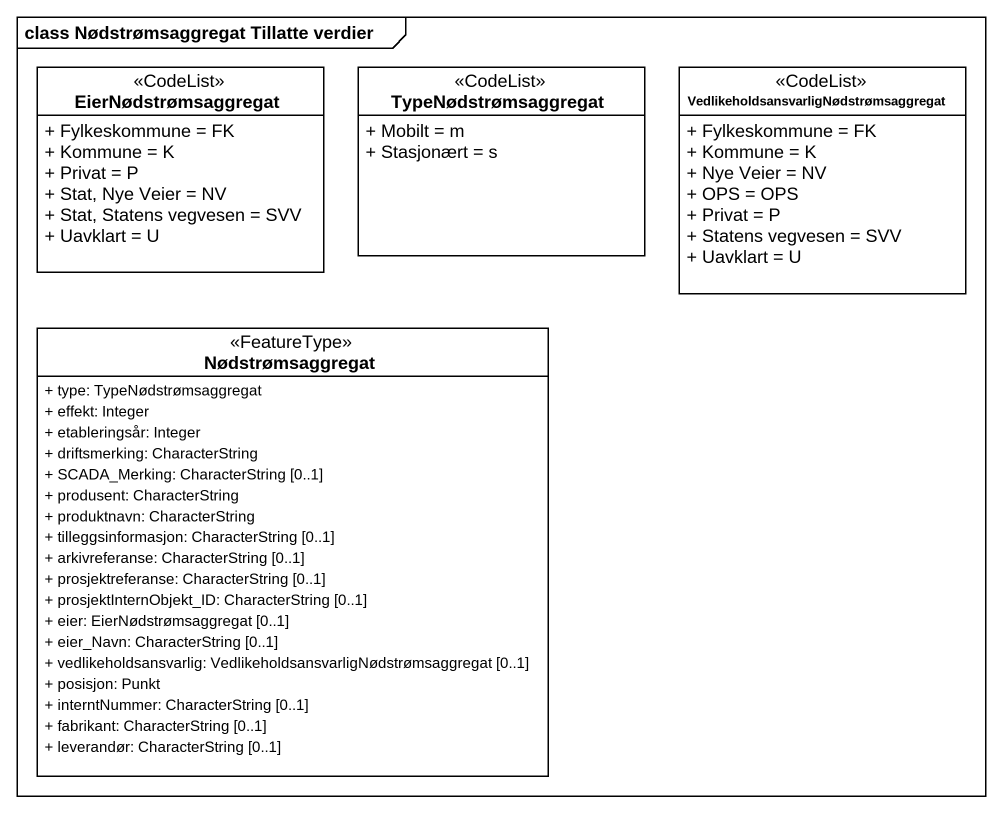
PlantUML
@startuml
mainframe class Nødstrømsaggregat Tillatte verdier
hide circle
hide empty members
skinparam classAttributeIconSize 0
class EierNødstrømsaggregat <<CodeList>> {
  + Fylkeskommune = FK
  + Kommune = K
  + Privat = P
  + Stat, Nye Veier = NV
  + Stat, Statens vegvesen = SVV
  + Uavklart = U
}
class TypeNødstrømsaggregat <<CodeList>> {
  + Mobilt = m
  + Stasjonært = s
}
class "VedlikeholdsansvarligNødstrømsaggregat" as VedlikeholdsansvarligNødstrø <<CodeList>> {
  + Fylkeskommune = FK
  + Kommune = K
  + Nye Veier = NV
  + OPS = OPS
  + Privat = P
  + Statens vegvesen = SVV
  + Uavklart = U
}
class Nødstrømsaggregat <<FeatureType>> {
  + type: TypeNødstrømsaggregat
  + effekt: Integer
  + etableringsår: Integer
  + driftsmerking: CharacterString
  + SCADA_Merking: CharacterString [0..1]
  + produsent: CharacterString
  + produktnavn: CharacterString
  + tilleggsinformasjon: CharacterString [0..1]
  + arkivreferanse: CharacterString [0..1]
  + prosjektreferanse: CharacterString [0..1]
  + prosjektInternObjekt_ID: CharacterString [0..1]
  + eier: EierNødstrømsaggregat [0..1]
  + eier_Navn: CharacterString [0..1]
  + vedlikeholdsansvarlig: VedlikeholdsansvarligNødstrømsaggregat [0..1]
  + posisjon: Punkt
  + interntNummer: CharacterString [0..1]
  + fabrikant: CharacterString [0..1]
  + leverandør: CharacterString [0..1]
}
@enduml
